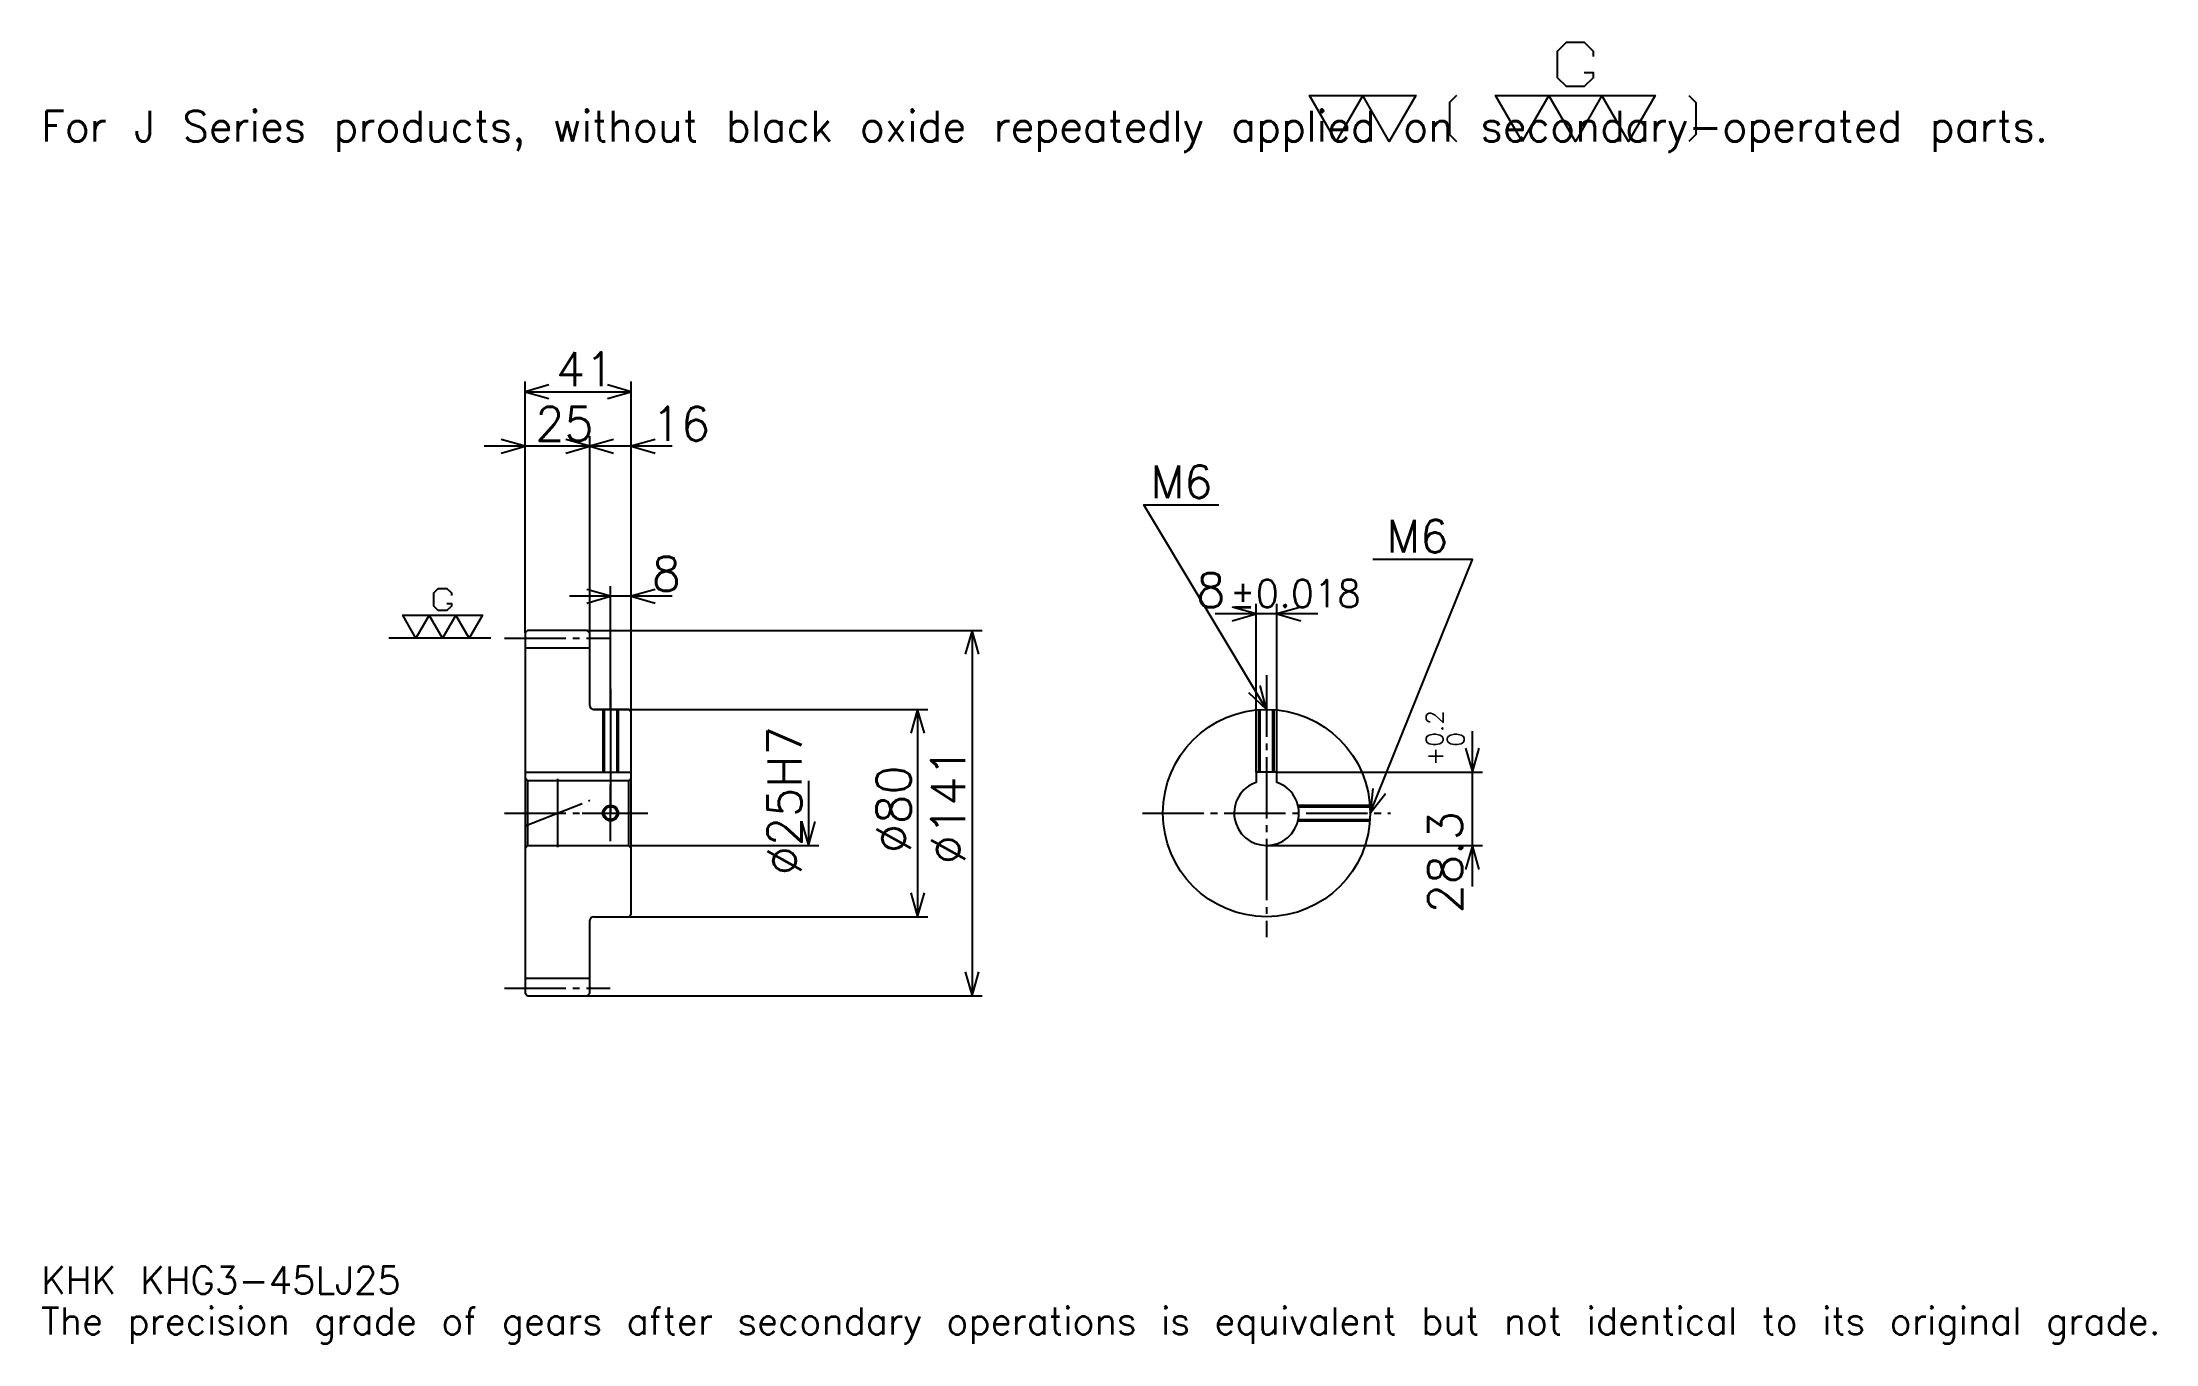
# Model space of a CAD drawing. Extents: x 27 to 842, y 10 to 512.
import ezdxf

# ---------------------------------------------------------------- set-up
doc = ezdxf.new("R2010")
doc.units = 0
doc.linetypes.add('DASHDOT', pattern=[31.565218, 23.673913, -2.630435, 2.630435, -2.630435])
doc.layers.get('0').update_dxf_attribs({"linetype": 'CONTINUOUS'})
doc.layers.add('DASHDOT', color=6, linetype='DASHDOT')
doc.styles.add('KANJI', font='TXT', dxfattribs={"bigfont": 'BIGFONT'})

msp = doc.modelspace()

# ---------------------------------------------------------------- linework, layer by layer
at = {"color": 5}
for p, q in [((213.065216, 284.880432), (213.065216, 380.891296)), ((213.065216, 376.945618), (254.065216, 376.945618)), ((254.065216, 284.880432), (254.065216, 380.891296)), ((238.065216, 284.880432), (238.065216, 359.847778)), ((253.847824, 355.902161), (197.282608, 355.902161)), ((269.847839, 355.902161), (222.282608, 355.902161)), ((246.065216, 284.880432), (246.065216, 301.978241)), ((269.847839, 298.032593), (230.282608, 298.032593)), ((495.239136, 230.18042), (495.239136, 295.152161)), ((503.239136, 230.18042), (503.239136, 295.152161)), ((519.021729, 291.206512), (479.456512, 291.206512)), ((213.065216, 283.880432), (213.065216, 284.880432)), ((237.065216, 284.880432), (254.065216, 284.880432)), ((238.065216, 283.880432), (238.065216, 284.880432)), ((246.065216, 254.380417), (246.065216, 284.880432)), ((246.065216, 254.380417), (246.065216, 284.880432)), ((254.065216, 284.880432), (389.532593, 284.880432)), ((254.065216, 253.380417), (254.065216, 284.880432)), ((385.586975, 284.880432), (385.586975, 143.880417)), ((239.565216, 254.380417), (254.065216, 254.380417)), ((254.065216, 254.380417), (368.489136, 254.380417)), ((364.543488, 254.380417), (364.543488, 174.380417)), ((578.695679, 186.097809), (578.695679, 245.963028)), ((503.239136, 230.18042), (582.641296, 230.18042)), ((322.456512, 226.880417), (322.456512, 201.880417)), ((254.065216, 201.880417), (326.402161, 201.880417)), ((499.239136, 201.880417), (582.641296, 201.880417)), ((239.565216, 174.380417), (254.065216, 174.380417)), ((254.065216, 174.380417), (368.489136, 174.380417)), ((237.065216, 143.880417), (254.065216, 143.880417)), ((254.065216, 143.880417), (389.532593, 143.880417))]:
    msp.add_line(p, q, dxfattribs=at)
at = {"color": 7}
for p, q in [((199.91304, 281.880432), (160.456512, 281.880432)), ((225.565216, 227.532593), (225.565216, 201.228241))]:
    msp.add_line(p, q, dxfattribs=at)
at = {"color": 4}
for p, q in [((213.065216, 278.130432), (238.065216, 278.130432)), ((213.065216, 230.18042), (254.065216, 230.18042)), ((214.065216, 226.880417), (214.065216, 201.880417)), ((253.065216, 226.880417), (254.065216, 227.880417)), ((253.065216, 201.880417), (254.065216, 200.880417)), ((213.065216, 150.630417), (238.065216, 150.630417))]:
    msp.add_line(p, q, dxfattribs=at)
at = {"color": 7}
for points in [[(621.834778, 500.150879), (625.254395, 500.150879), (625.254395, 498.099152), (621.834778, 494.679565), (614.995667, 494.679565), (611.576111, 498.099152), (611.576111, 508.357849), (614.995667, 511.777405), (621.834778, 511.777405), (625.254395, 508.357849), (625.254395, 506.306091)], [(526.086975, 473.478271), (515.828308, 491.26001), (556.863037, 491.26001), (546.60437, 473.478271), (536.345642, 491.26001), (526.086975, 473.478271)], [(572.593079, 491.26001), (569.857422, 488.524353), (569.857422, 476.213928), (572.593079, 473.478271)], [(597.897827, 473.478271), (587.63916, 491.26001), (649.191345, 491.26001), (638.932617, 473.478271), (628.67395, 491.26001), (618.415222, 473.478271), (608.156555, 491.26001), (597.897827, 473.478271)], [(662.185669, 491.26001), (664.921326, 488.524353), (664.921326, 476.213928), (662.185669, 473.478271)], [(182.946747, 295.216736), (184.656525, 295.216736), (184.656525, 294.190857), (182.946747, 292.481079), (179.527176, 292.481079), (177.817383, 294.190857), (177.817383, 299.32019), (179.527176, 301.029968), (182.946747, 301.029968), (184.656525, 299.32019), (184.656525, 298.294312)], [(170.978256, 281.880432), (165.848907, 290.771301), (196.625, 290.771301), (191.495651, 281.880432), (186.366302, 290.771301), (181.236954, 281.880432), (176.107605, 290.771301), (170.978256, 281.880432)]]:
    msp.add_lwpolyline(points, dxfattribs=at)
at = {"color": 5}
for points in [[(222.271744, 379.57605), (213.065216, 376.945618), (222.271744, 374.315186)], [(244.858688, 374.315186), (254.065216, 376.945618), (244.858688, 379.57605)], [(203.858688, 353.271729), (213.065216, 355.902161), (203.858688, 358.532593)], [(228.858688, 353.271729), (238.065216, 355.902161), (228.858688, 358.532593)], [(247.271729, 358.532593), (238.065216, 355.902161), (247.271729, 353.271729)], [(263.271729, 358.532593), (254.065216, 355.902161), (263.271729, 353.271729)], [(499.239136, 254.380417), (451.891296, 333.293457), (480.82608, 333.293457)], [(539.239136, 214.380417), (578.695679, 312.25), (540.291321, 312.25)], [(236.858688, 295.402161), (246.065216, 298.032593), (236.858688, 300.663025)], [(263.271729, 300.663025), (254.065216, 298.032593), (263.271729, 295.402161)], [(486.032623, 288.57608), (495.239136, 291.206512), (486.032623, 293.836945)], [(512.445679, 293.836945), (503.239136, 291.206512), (512.445679, 288.57608)], [(388.217407, 275.673889), (385.586975, 284.880432), (382.956543, 275.673889)], [(492.246826, 260.9216), (499.239136, 254.380417), (496.757996, 263.628296)], [(367.17392, 245.173889), (364.543488, 254.380417), (361.913055, 245.173889)], [(576.065186, 239.386932), (578.695679, 230.18042), (581.32605, 239.386932)], [(540.241943, 223.902695), (539.239136, 214.380417), (545.121216, 221.935593)], [(319.82608, 211.086945), (322.456512, 201.880417), (325.086945, 211.086945)], [(581.32605, 192.673889), (578.695679, 201.880417), (576.065186, 192.673889)], [(361.913055, 183.586945), (364.543488, 174.380417), (367.17392, 183.586945)], [(382.956543, 153.086945), (385.586975, 143.880417), (388.217407, 153.086945)]]:
    msp.add_lwpolyline(points, dxfattribs=at)
at = {"color": 4}
for points in [[(238.065216, 255.880417), (238.065216, 283.880432), (237.065216, 284.880432), (214.065216, 284.880432), (213.065216, 283.880432), (213.065216, 200.880417)], [(239.565216, 174.380417), (253.065216, 174.380417), (254.065216, 175.380417), (254.065216, 253.380417), (253.065216, 254.380417), (239.565216, 254.380417)], [(243.065216, 254.380417), (243.065216, 230.18042)], [(243.605225, 254.380417), (243.605225, 230.18042)], [(248.525208, 254.380417), (248.525208, 230.18042)], [(249.065216, 254.380417), (249.065216, 230.18042)], [(496.239136, 230.18042), (496.239136, 254.267761)], [(496.779144, 230.18042), (496.779144, 254.304703)], [(501.699127, 230.18042), (501.699127, 254.304703)], [(502.239136, 230.18042), (502.239136, 254.267761)], [(503.239136, 226.223129), (503.239136, 230.18042), (495.239136, 230.18042), (495.239136, 226.223129)], [(213.065216, 200.880417), (214.065216, 201.880417), (253.065216, 201.880417), (253.065216, 226.880417), (214.065216, 226.880417), (213.065216, 227.880417)], [(511.37381, 217.380417), (539.126465, 217.380417)], [(511.49469, 216.840424), (539.163452, 216.840424)], [(511.37381, 211.380417), (539.126465, 211.380417)], [(511.49469, 211.92041), (539.163452, 211.92041)], [(213.065216, 200.880417), (213.065216, 144.880417), (214.065216, 143.880417), (237.065216, 143.880417), (238.065216, 144.880417), (238.065216, 172.880417)]]:
    msp.add_lwpolyline(points, dxfattribs=at)
for centre, radius in [((499.239136, 214.380417), 40), ((246.065216, 214.380417), 2.46)]:
    msp.add_circle(centre, radius, dxfattribs=at)
at = {"color": 7}
msp.add_circle((246.065216, 214.380417), 3, dxfattribs=at)
at = {"color": 4}
for centre, radius, start, end in [((239.565216, 255.880417), 1.5, 180, 270), ((499.239136, 214.380417), 12.5, 108.662925185, 71.337074815), ((239.565216, 172.880417), 1.5, 90, 180)]:
    msp.add_arc(centre, radius, start, end, dxfattribs=at)
at = {"layer": 'DASHDOT', "color": 7}
for p, q in [((205.173904, 281.880432), (245.956512, 281.880432)), ((499.239136, 267.532593), (499.239136, 166.489105)), ((246.065216, 254.380417), (246.065216, 214.380417)), ((205.173904, 214.380417), (261.956512, 214.380417)), ((213.065216, 209.456543), (238.065216, 219.304291)), ((451.347839, 214.380417), (547.130432, 214.380417)), ((205.173904, 146.880417), (245.956512, 146.880417))]:
    msp.add_line(p, q, dxfattribs=at)
for points in [[(246.065216, 262.271729), (246.065216, 222.289108)], [(246.065216, 203.489105), (246.065216, 225.271729)], [(235.17392, 214.380417), (256.956512, 214.380417)]]:
    msp.add_lwpolyline(points, dxfattribs=at)

# ---------------------------------------------------------------- texts
at = {"color": 7, "style": 'KANJI'}
for s, height, p in [('For J Series products, without black oxide repeatedly applied on secondary-operated parts.', 11.836957, (26.304348, 473.478271)), ('41', 13.152174, (225.016296, 379.049988)), ('25', 13.152174, (217.016296, 358.0065)), ('16', 13.152174, (261.956512, 358.0065)), ('M6', 12.626087, (454.521729, 335.923889)), ('M6', 12.626087, (545.552185, 314.880432)), ('8', 13.152174, (261.956512, 300.136932)), ('8', 13.152174, (472.090454, 293.836945)), ('%%p0.018', 10.521739, (485.109467, 293.836945)), ('KHK KHG3-45LJ25', 10.521739, (26.304348, 28.934782)), ('The precision grade of gears after secondary operations is equivalent but not identical to its original grade.', 10.521739, (26.304348, 13.152174))]:
    msp.add_text(s, height=height, dxfattribs=at).set_placement(p)
for s, height, p in [('0.2', 6.576087, (567.384766, 239.991882)), ('%%c25H7', 13.152174, (319.82608, 190.377701)), ('0', 6.576087, (575.539124, 239.991882)), ('+', 6.576087, (567.384766, 232.626678)), ('%%c80', 13.152174, (361.913055, 198.926605)), ('%%c141', 13.152174, (382.956543, 194.652161)), ('28.3', 13.152174, (574.75, 175.698853))]:
    msp.add_text(s, height=height, rotation=90, dxfattribs=at).set_placement(p)

doc.saveas('drawing.dxf')
